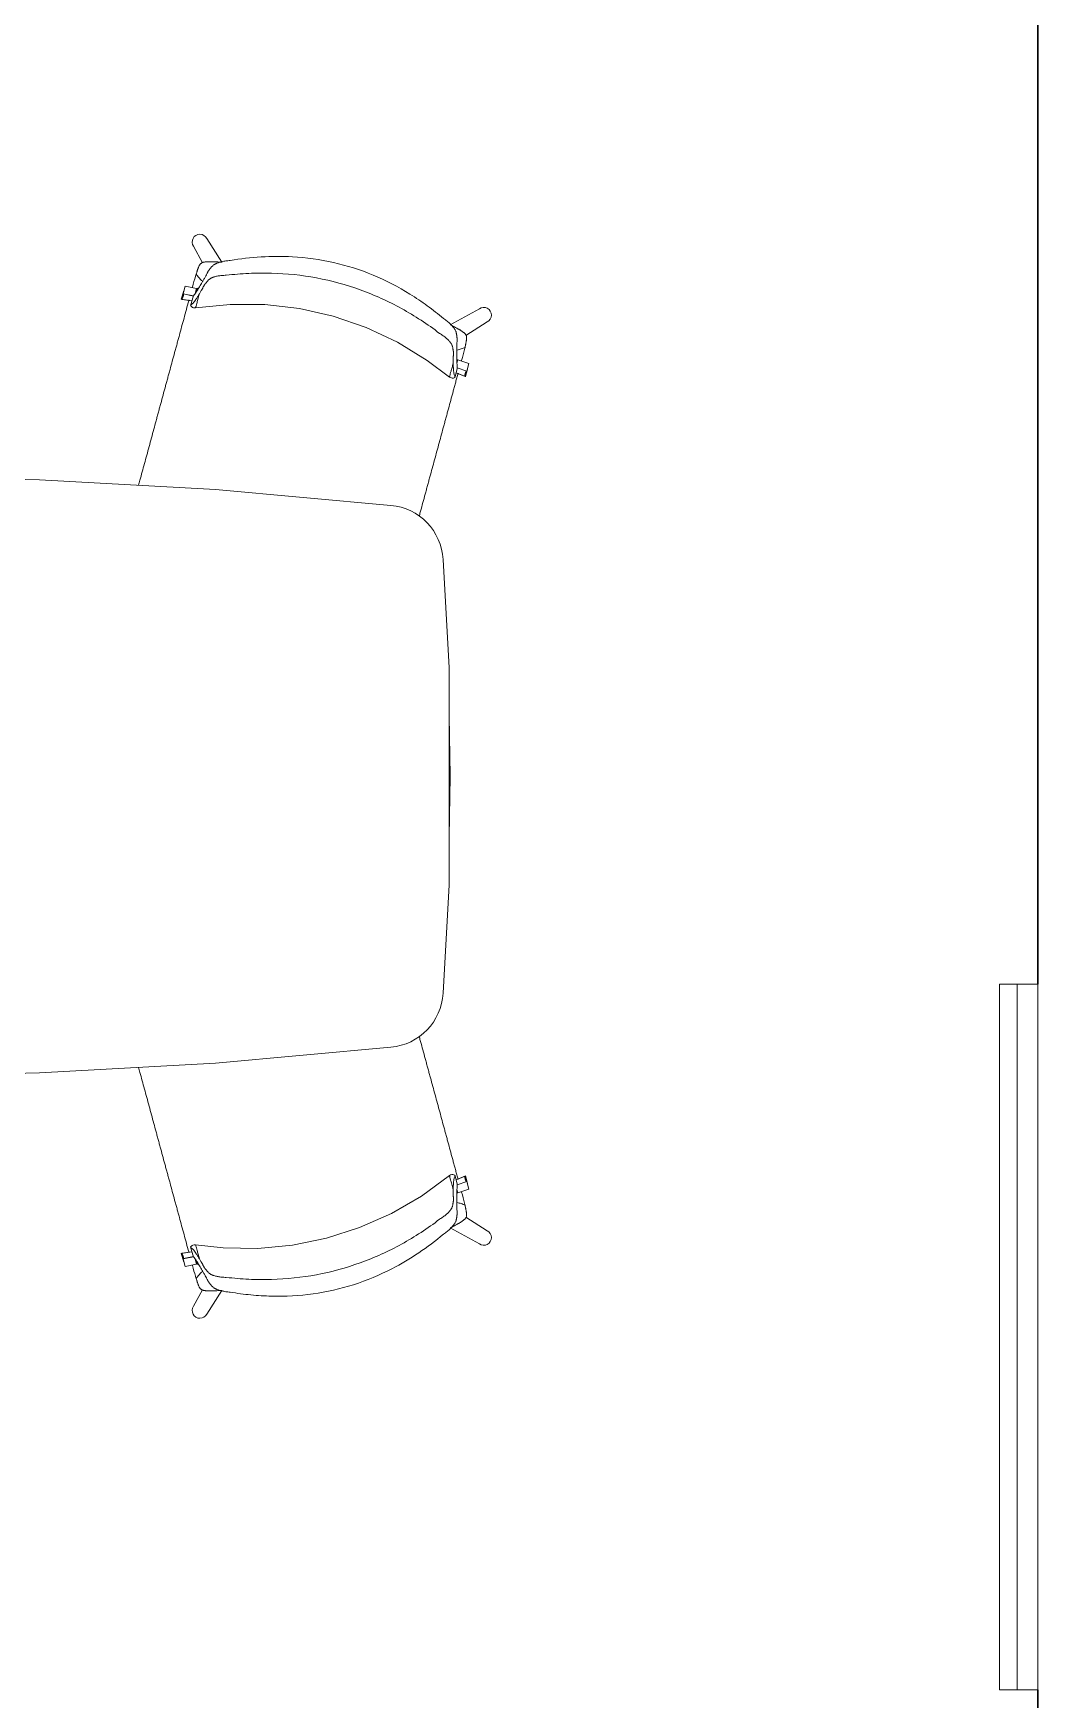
# Model space of a CAD drawing. Header units: millimetres. Extents: x 90978 to 295199, y -4084 to 97293.
# Drawn here: x 185803 to 187512, y 16944 to 19779 of the extents above; entities that cross this region are included whole.
import ezdxf

# ---------------------------------------------------------------- set-up
doc = ezdxf.new("R2010")
doc.units = ezdxf.units.MM
doc.header["$MEASUREMENT"] = 0
doc.layers.get('0').update_dxf_attribs({"linetype": 'CONTINUOUS'})
for name, color, linetype, lineweight in [('A-DETL-THIN', 8, 'CONTINUOUS', 9), ('CSM-STL-XX-ZZ-M3-A-XXXX-00001_detached _19_04_21__rvt-1-Level 0$0$I-FURN', 8, 'CONTINUOUS', 9), ('CSM-STL-XX-ZZ-M3-A-XXXX-00001_detached _19_04_21__rvt-1-Level 0$0$I-WALL', 7, 'CONTINUOUS', 9), ('G-IMPT', 8, 'CONTINUOUS', 9), ('I-FURN', 8, 'CONTINUOUS', 9)]:
    doc.layers.add(name, color=color, linetype=linetype, lineweight=lineweight)

# ---------------------------------------------------------------- blocks, each defined once
blk = doc.blocks.new('Synergy Type 3 - Desk Type 3_dwg_Family - 580997-310579-_3D_-768211-Level 0')
at = {"layer": 'G-IMPT'}
for p, q in [((-354.2, 2138.6), (-251.1, 2140.5)), ((-251.1, 2140.5), (-253.4, 2138.6)), ((-251.1, 2140.5), (-147.9, 2138.6)), ((-251.1, 2140.5), (-248.7, 2138.6)), ((-761.1, 1140.5), (-761, 1142)), ((258.9, 1140.5), (258.9, 1142)), ((-755.6, 842.3), (-755.6, 840.8)), ((-755.6, 840.8), (-739.2, 541.4)), ((237.1, 541.4), (253.5, 840.8)), ((253.5, 840.8), (253.5, 842.3)), ((-739.2, 541.4), (-739.2, 542.1)), ((-711.9, 242.9), (-739.2, 541.4)), ((209.8, 242.9), (237.1, 541.4)), ((237.1, 541.4), (237.1, 542.1)), ((-706.7, 220.4), (-711.9, 242.9)), ((204.6, 220.4), (209.8, 242.9)), ((-696.5, 199.7), (-706.7, 220.4)), ((-681.9, 181.8), (-696.5, 199.7)), ((-694.9, 198), (-696.5, 199.7)), ((194.4, 199.7), (179.8, 181.8)), ((204.6, 220.4), (194.4, 199.7)), ((-663.6, 167.8), (-681.9, 181.8)), ((-663.6, 167.8), (-666.8, 171)), ((179.8, 181.8), (161.4, 167.8)), ((179.8, 181.8), (176, 179.6)), ((179.8, 181.8), (177.8, 181)), ((-642.5, 158.4), (-663.6, 167.8)), ((-642.5, 158.4), (-645.7, 160.9)), ((-642.5, 158.4), (-644.5, 160.3)), ((-642.5, 158.4), (-643.8, 160.1)), ((-642.5, 158.4), (-619.8, 154.1)), ((-619.8, 154.1), (-621.7, 155.9)), ((-619.8, 154.1), (-435.6, 143.9)), ((-443.2, 146.6), (-435.6, 143.9)), ((-435.6, 143.9), (-437.7, 146.6)), ((-435.6, 143.9), (-251.1, 140.5)), ((-251.1, 140.5), (-259.1, 147.1)), ((-251.1, 140.5), (-242.9, 147.2)), ((-66.5, 143.9), (-251.1, 140.5)), ((117.7, 154.1), (-66.5, 143.9)), ((-55.9, 147.7), (-66.5, 143.9)), ((-66.5, 143.9), (-63.6, 147.7)), ((140.4, 158.4), (117.7, 154.1)), ((123.2, 156.5), (117.7, 154.1)), ((121.3, 156.2), (117.7, 154.1)), ((120.3, 156), (117.7, 154.1)), ((119.6, 155.9), (117.7, 154.1)), ((161.4, 167.8), (140.4, 158.4)), ((147.1, 162.4), (140.4, 158.4))]:
    blk.add_line(p, q, dxfattribs=at)

msp = doc.modelspace()

# ---------------------------------------------------------------- linework, layer by layer
at = {"layer": 'A-DETL-THIN'}
for p, q in [((185813.8, 19019.5), (185514.1, 19025)), ((186113.2, 19003.1), (185813.8, 19019.5)), ((186411.7, 18975.8), (186113.2, 19003.1)), ((186510.7, 18699.5), (186500.5, 18883.8)), ((186510.7, 18330.5), (186510.7, 18699.5)), ((186500.5, 18146.2), (186510.7, 18330.5)), ((186113.2, 18026.9), (186411.7, 18054.2)), ((185514.1, 18005), (185813.8, 18010.5)), ((185813.8, 18010.5), (186113.2, 18026.9))]:
    msp.add_line(p, q, dxfattribs=at)
for centre, start, end in [((186402.8, 18878.4), 3.1643, 84.7818), ((186402.8, 18151.7), 275.2275, 356.8264)]:
    msp.add_arc(centre, 97.9, start, end, dxfattribs=at)
at = {"layer": 'CSM-STL-XX-ZZ-M3-A-XXXX-00001_detached _19_04_21__rvt-1-Level 0$0$I-FURN'}
for p, q in [((187447.5, 16961.3), (187447.5, 18161.3)), ((187447.5, 18161.3), (187477.5, 18161.3)), ((187477.5, 18161.3), (187477.5, 16961.3)), ((187477.5, 18161.3), (187477.5, 16961.3)), ((187512.5, 18161.3), (187477.5, 18161.3)), ((187512.5, 16961.3), (187512.5, 18161.3)), ((187477.5, 16961.3), (187447.5, 16961.3)), ((187477.5, 16961.3), (187512.5, 16961.3))]:
    msp.add_line(p, q, dxfattribs=at)
at = {"layer": 'CSM-STL-XX-ZZ-M3-A-XXXX-00001_detached _19_04_21__rvt-1-Level 0$0$I-WALL', "lineweight": 30}
for p, q in [((187512.5, 19961.3), (187512.5, 18161.3)), ((187512.5, 16961.3), (187512.5, 16205.2))]:
    msp.add_line(p, q, dxfattribs=at)
at = {"layer": 'I-FURN'}
for p, q in [((186075.9, 19416.5), (186091.2, 19388.7)), ((186123.8, 19389.4), (186098.4, 19429.7)), ((186058.6, 19339.3), (186055.1, 19326.4)), ((186058, 19335.7), (186061.5, 19348.6)), ((186076, 19332.1), (186058, 19335.7)), ((186076, 19332), (186058.9, 19335.5)), ((186061.5, 19348.6), (186081.1, 19344.7)), ((186075.1, 19330.8), (186071.5, 19317.6)), ((186081.1, 19344.7), (186078.7, 19336.2)), ((186082, 19344.4), (186080.4, 19338.7)), ((186055.1, 19326.4), (186073.2, 19323.8)), ((186056, 19326.2), (186073.2, 19323.6)), ((186072.4, 19314), (186071, 19315.6)), ((186074.2, 19312.7), (186072.4, 19314)), ((186075.6, 19312.1), (186074.2, 19312.7)), ((186077.5, 19311.7), (186075.6, 19312.1)), ((186079.4, 19311.7), (186077.5, 19311.7)), ((186079.4, 19311.7), (186138.2, 19317.8)), ((186138.2, 19317.8), (186197.3, 19317.4)), ((186197.3, 19317.4), (186256, 19310.7)), ((186256, 19310.7), (186313.7, 19297.6)), ((186562.3, 19310.4), (186512.7, 19283)), ((186313.7, 19297.6), (186369.6, 19278.4)), ((186369.6, 19278.4), (186423.1, 19253.3)), ((186539.3, 19265.1), (186575.6, 19287.9)), ((186423.1, 19253.3), (186473.6, 19222.5)), ((186473.6, 19222.5), (186511.4, 19194.1)), ((186524, 19221), (186524.8, 19223.9)), ((186524.2, 19217.9), (186525.7, 19223.6)), ((186525.7, 19223.6), (186544.6, 19217.1)), ((186511.4, 19194.1), (186513, 19193.2)), ((186513, 19193.2), (186514.8, 19192.6)), ((186514.8, 19192.6), (186516.3, 19192.4)), ((186516.3, 19192.4), (186518.6, 19192.5)), ((186518.6, 19192.5), (186520.6, 19193.2)), ((186524.7, 19208.4), (186521.2, 19195.2)), ((186522.8, 19201.3), (186538.8, 19194.8)), ((186522.8, 19201.2), (186537.9, 19195)), ((186541.1, 19204.2), (186524.6, 19209.9)), ((186538.8, 19194.8), (186542.3, 19207.6)), ((186544.6, 19217.1), (186541.1, 19204.2)), ((186511.4, 17835.9), (186463.8, 17800.9)), ((186513.3, 17837), (186511.4, 17835.9)), ((186515.5, 17837.6), (186513.3, 17837)), ((186517, 17837.7), (186515.5, 17837.6)), ((186518.8, 17837.4), (186517, 17837.7)), ((186520.6, 17836.8), (186518.8, 17837.4)), ((186521.2, 17834.8), (186524.7, 17821.6)), ((186538.8, 17835.3), (186522.8, 17828.8)), ((186537.9, 17835), (186522.8, 17828.8)), ((186542.3, 17822.4), (186538.8, 17835.3)), ((186463.8, 17800.9), (186412.7, 17771.2)), ((186524.8, 17806.1), (186524, 17809)), ((186525.7, 17806.4), (186524.2, 17812.1)), ((186524.6, 17820.1), (186541.1, 17825.8)), ((186544.6, 17812.9), (186525.7, 17806.4)), ((186541.1, 17825.8), (186544.6, 17812.9)), ((186358.6, 17747.3), (186302.3, 17729.3)), ((186412.7, 17771.2), (186358.6, 17747.3)), ((186512.7, 17747), (186562.3, 17719.6)), ((186575.6, 17742.1), (186539.3, 17764.9)), ((186071, 17714.4), (186072.2, 17715.8)), ((186072.2, 17715.8), (186073.7, 17717)), ((186073.7, 17717), (186075, 17717.7)), ((186075, 17717.7), (186077.2, 17718.3)), ((186077.2, 17718.3), (186079.4, 17718.3)), ((186126.3, 17712.9), (186079.4, 17718.3)), ((186244.3, 17717.5), (186185.5, 17712)), ((186302.3, 17729.3), (186244.3, 17717.5)), ((186073.2, 17706.2), (186055.1, 17703.6)), ((186055.1, 17703.6), (186058.6, 17690.7)), ((186073.2, 17706.4), (186056, 17703.8)), ((186058, 17694.3), (186076, 17697.9)), ((186061.5, 17681.4), (186058, 17694.3)), ((186058.9, 17694.6), (186076, 17698)), ((186071.5, 17712.4), (186075.1, 17699.2)), ((186078.7, 17693.9), (186081.1, 17685.3)), ((186080.4, 17691.3), (186082, 17685.6)), ((186185.5, 17712), (186126.3, 17712.9)), ((186081.1, 17685.3), (186061.5, 17681.4)), ((186091.2, 17641.3), (186075.9, 17613.5)), ((186098.4, 17600.3), (186123.8, 17640.6))]:
    msp.add_line(p, q, dxfattribs=at)
for centre, start, end in [((186086.7, 19423.9), 26.7636, 214.3798), ((186569.7, 19299.6), 296.7401, 124.3564), ((186569.7, 17730.4), 235.6436, 63.2599), ((186086.7, 17606.2), 145.6202, 333.2364)]:
    msp.add_arc(centre, 13.1, start, end, dxfattribs=at)
for centre, major_axis, start_param, end_param in [((186040.6, 19336), (-16.8, 4.6), 2.819103, 3.398599), ((186041.5, 19335.7), (-16.8, 4.6), 2.819103, 3.398599), ((186044.1, 19348.8), (-16.8, 4.6), 2.819103, 2.902745), ((186555.2, 19195.9), (-16.8, 4.6), 6.026179, 6.605675), ((186556.2, 19195.6), (-16.8, 4.6), 6.026179, 6.605675), ((186559.7, 19208.5), (-16.8, 4.6), 0.238848, 0.322489), ((186555.2, 17834.1), (-16.8, -4.6), 5.960696, 6.540192), ((186556.2, 17834.4), (-16.8, -4.6), 5.960696, 6.540192), ((186559.7, 17821.5), (-16.8, -4.6), 5.960696, 6.044337), ((186040.6, 17694), (-16.8, -4.6), 2.884586, 3.464082), ((186041.5, 17694.3), (-16.8, -4.6), 2.884586, 3.464082), ((186044.1, 17681.2), (-16.8, -4.6), 3.380441, 3.464082)]:
    msp.add_ellipse(centre, major_axis=major_axis, ratio=0.978487, start_param=start_param, end_param=end_param, dxfattribs=at)
for points, knots in [([(186079.3, 19337), (186080.5, 19338.7), (186082.3, 19341.5), (186085.1, 19346), (186087.2, 19349.6), (186089.4, 19353.4), (186091.8, 19357.4), (186093.9, 19361.1), (186095.6, 19364.1), (186096.7, 19366), (186097.5, 19367.5), (186098.3, 19369.1), (186099, 19370.6), (186099.8, 19372.2), (186100.5, 19373.4), (186101.1, 19374.5), (186101.7, 19375.2), (186102, 19375.6), (186102.2, 19376), (186102.5, 19376.3), (186102.8, 19376.7), (186103.4, 19377.5), (186104.3, 19378.6), (186105.3, 19380.1), (186106.5, 19381.5), (186107.9, 19382.9), (186109.4, 19384.3), (186110.9, 19385.3), (186112.1, 19386), (186112.8, 19386.4), (186113.3, 19386.7), (186113.9, 19387), (186114.7, 19387.3), (186116.1, 19387.9), (186118.3, 19388.7), (186121.1, 19389.6), (186125.1, 19390.6), (186130.7, 19391.7), (186135.7, 19392.2), (186138.4, 19392.4)], [0, 0, 0, 0, 0.142857, 0.214286, 0.285714, 0.357143, 0.428571, 0.5, 0.535714, 0.571429, 0.589286, 0.607143, 0.642857, 0.660714, 0.678571, 0.696429, 0.705357, 0.709821, 0.714286, 0.71875, 0.723214, 0.732143, 0.75, 0.767857, 0.785714, 0.803571, 0.821429, 0.839286, 0.848214, 0.852679, 0.857143, 0.861607, 0.866071, 0.875, 0.892857, 0.910714, 0.928571, 0.964286, 1, 1, 1, 1]), ([(186080.3, 19369.1), (186080.6, 19370.1), (186081.1, 19371.7), (186081.8, 19373.5), (186082.1, 19374.6), (186082.4, 19375.4), (186082.6, 19376.1), (186083, 19377.1), (186083.4, 19378.2), (186083.8, 19379.4), (186084.2, 19380.2), (186084.3, 19380.7), (186084.5, 19381.1), (186084.6, 19381.4), (186084.8, 19381.9), (186085.2, 19382.7), (186085.7, 19383.8), (186086.4, 19385), (186087.1, 19386.1), (186088.1, 19387.1), (186089.2, 19388), (186090.4, 19388.7), (186091.4, 19389.1), (186092.2, 19389.3), (186093, 19389.5), (186094.1, 19389.7), (186095.5, 19389.9), (186097.3, 19390.1), (186099.1, 19390.2), (186101, 19390.3), (186102.6, 19390.3), (186104.2, 19390.3), (186105.9, 19390.3), (186107.8, 19390.3), (186110.4, 19390.2), (186114.9, 19390), (186118.8, 19389.8), (186121.1, 19389.7)], [0, 0, 0, 0, 0.0625, 0.09375, 0.109375, 0.125, 0.140625, 0.15625, 0.1875, 0.21875, 0.234375, 0.242188, 0.25, 0.257812, 0.265625, 0.28125, 0.3125, 0.34375, 0.375, 0.40625, 0.4375, 0.46875, 0.484375, 0.5, 0.515625, 0.53125, 0.5625, 0.59375, 0.625, 0.65625, 0.6875, 0.71875, 0.75, 0.78125, 0.8125, 0.875, 1, 1, 1, 1]), ([(186138.4, 19392.4), (186155.8, 19395.4), (186191, 19399.5), (186250.1, 19399.8), (186314.5, 19391), (186382.2, 19369.4), (186434.7, 19342.1), (186473.9, 19315.8), (186492.4, 19301.2), (186501.4, 19293.6)], [-1, -1, -1, -1, -0.863636, -0.727273, -0.545455, -0.363636, -0.181818, -0.090909, 0, 0, 0, 0]), ([(186080.3, 19369.1), (186081.7, 19367.1), (186084.6, 19363.3), (186088.4, 19359.4), (186090.7, 19357.3), (186091.4, 19356.8)], [0, 0, 0, 0, 0.02777778, 0.05555556, 0.06696683, 0.06696683, 0.06696683, 0.06696683]), ([(186131.5, 19367.3), (186128.9, 19367.2), (186124.1, 19367), (186118.6, 19366.3), (186114.7, 19365.5), (186111.9, 19364.8), (186109.8, 19364.1), (186108.4, 19363.6), (186107.6, 19363.3), (186107.1, 19363), (186106.5, 19362.8), (186105.8, 19362.4), (186104.6, 19361.8), (186103.1, 19360.7), (186101.5, 19359.4), (186100.1, 19358), (186098.9, 19356.6), (186097.8, 19355.2), (186096.9, 19354.1), (186096.3, 19353.4), (186096, 19353), (186095.7, 19352.7), (186095.5, 19352.4), (186095.2, 19352), (186094.7, 19351.3), (186094.1, 19350.4), (186093.5, 19349.4), (186092.8, 19348), (186092.2, 19346.7), (186091.5, 19345.3), (186090.9, 19344.3), (186090.3, 19343.2), (186089.5, 19341.8), (186088, 19339.3), (186086.8, 19337.2), (186085.9, 19335.8)], [0, 0, 0, 0, 0.0625, 0.125, 0.15625, 0.1875, 0.21875, 0.234375, 0.242188, 0.25, 0.257812, 0.265625, 0.28125, 0.3125, 0.34375, 0.375, 0.40625, 0.4375, 0.46875, 0.484375, 0.492188, 0.5, 0.507812, 0.515625, 0.53125, 0.5625, 0.59375, 0.625, 0.6875, 0.71875, 0.75, 0.78125, 0.8125, 0.875, 1, 1, 1, 1]), ([(186494.6, 19268.4), (186484.4, 19276.3), (186463.3, 19291.1), (186419.2, 19317.7), (186360.4, 19344.4), (186285.7, 19364.8), (186221.5, 19371.5), (186170, 19371), (186144.3, 19368.8), (186131.5, 19367.3)], [-1, -1, -1, -1, -0.9, -0.8, -0.6, -0.4, -0.2, -0.1, 0, 0, 0, 0]), ([(186079.4, 19311.7), (186079.4, 19311.7), (186079.4, 19311.9), (186079.5, 19312.4), (186079.8, 19313.2), (186080.3, 19315.2), (186081.3, 19318.9), (186083.2, 19325.9), (186084.9, 19332.2), (186085.9, 19335.8)], [0.3374293, 0.3374293, 0.3374293, 0.3374293, 0.3888889, 0.4444444, 0.5138889, 0.5833333, 0.7222222, 0.8611111, 1, 1, 1, 1]), ([(186084.6, 19345.3), (186084.1, 19345.2), (186083.2, 19344.9), (186082.4, 19344.5), (186081.9, 19344.3)], [-0.5281276, -0.5281276, -0.5281276, -0.5281276, -0.3333333, -0.1189454, -0.1189454, -0.1189454, -0.1189454]), ([(185982.4, 19010.4), (185983.2, 19013.1), (185985.2, 19020.6), (185988.5, 19032.8), (185992.4, 19046.9), (185996.3, 19061.2), (186000.3, 19075.9), (186004.3, 19090.7), (186008.3, 19105.3), (186011.6, 19117.4), (186014.2, 19127.2), (186016.2, 19134.6), (186018.2, 19141.9), (186020.9, 19151.6), (186024.1, 19163.5), (186027.3, 19175.4), (186030, 19185), (186031.9, 19192.3), (186033.9, 19199.7), (186036.6, 19209.3), (186039.8, 19221.3), (186043.1, 19233.3), (186045.8, 19243.1), (186047.8, 19250.5), (186049.8, 19257.9), (186052.4, 19267.6), (186055.7, 19279.6), (186059.7, 19294.2), (186063.7, 19309.1), (186066.5, 19319.4), (186068, 19324.8), (186068.1, 19325.3)], [-0.8778363, -0.8778363, -0.8778363, -0.8778363, -0.8571429, -0.8214286, -0.7857143, -0.75, -0.7142857, -0.6785714, -0.6428571, -0.6071429, -0.5892857, -0.5714286, -0.5535714, -0.5357143, -0.5, -0.4642857, -0.4464286, -0.4285714, -0.4107143, -0.3928571, -0.3571429, -0.3214286, -0.3035714, -0.2857143, -0.2678571, -0.25, -0.2142857, -0.1785714, -0.1428571, -0.1071429, -0.103964, -0.103964, -0.103964, -0.103964]), ([(186071.5, 19317.6), (186071.4, 19317.1), (186071.2, 19316.3), (186071, 19315.7), (186071, 19315.6), (186071.1, 19316.2), (186071.3, 19316.9), (186071.4, 19317.3)], [0, 0, 0, 0, 0.125, 0.25, 0.375, 0.5, 0.5837817, 0.5837817, 0.5837817, 0.5837817]), ([(186501.4, 19293.6), (186503.6, 19292.1), (186507.7, 19289.1), (186512, 19285.3), (186514.9, 19282.4), (186516.9, 19280.2), (186518.4, 19278.4), (186519.3, 19277.2), (186519.8, 19276.5), (186520.1, 19276), (186520.5, 19275.5), (186520.9, 19274.8), (186521.5, 19273.6), (186522.3, 19271.9), (186522.9, 19269.9), (186523.4, 19268), (186523.7, 19266.2), (186523.9, 19264.4), (186524, 19263), (186524.1, 19262), (186524.2, 19261.5), (186524.3, 19261.1), (186524.3, 19260.7), (186524.4, 19260.2), (186524.5, 19259.2), (186524.5, 19258), (186524.5, 19256.6), (186524.4, 19254.9), (186524.2, 19253.2), (186524, 19251.4), (186524, 19250.1), (186524, 19248.8), (186523.9, 19247), (186523.9, 19244), (186523.9, 19239.8), (186523.9, 19235.2), (186523.8, 19230.8), (186523.9, 19226.5), (186523.9, 19222.6), (186524.1, 19219.1), (186524.2, 19216.9), (186524.3, 19215.9)], [0, 0, 0, 0, 0.035714, 0.071429, 0.089286, 0.107143, 0.125, 0.133929, 0.138393, 0.142857, 0.147321, 0.151786, 0.160714, 0.178571, 0.196429, 0.214286, 0.232143, 0.25, 0.267857, 0.276786, 0.28125, 0.285714, 0.290179, 0.294643, 0.303571, 0.321429, 0.339286, 0.357143, 0.392857, 0.410714, 0.428571, 0.446429, 0.464286, 0.5, 0.571429, 0.642857, 0.714286, 0.785714, 0.857143, 0.928571, 1, 1, 1, 1]), ([(186513.1, 19283), (186515.2, 19281.9), (186518.6, 19280.1), (186522.6, 19278), (186524.8, 19276.8), (186526.5, 19275.8), (186528, 19275), (186529.4, 19274.2), (186530.8, 19273.3), (186532.3, 19272.3), (186533.9, 19271.3), (186535.3, 19270.2), (186536.4, 19269.3), (186537.3, 19268.6), (186537.8, 19268), (186538.4, 19267.4), (186539, 19266.5), (186539.7, 19265.4), (186540.3, 19264), (186540.6, 19262.7), (186540.7, 19261.4), (186540.6, 19260), (186540.5, 19258.8), (186540.4, 19257.9), (186540.4, 19257.4), (186540.3, 19257), (186540.2, 19256.6), (186540.2, 19256.1), (186540, 19255.2), (186539.8, 19254), (186539.6, 19252.8), (186539.4, 19251.8), (186539.2, 19251), (186539.1, 19250.2), (186538.8, 19249.1), (186538.4, 19247.2), (186538.1, 19245.6), (186537.9, 19244.5)], [0, 0, 0, 0, 0.125, 0.1875, 0.21875, 0.25, 0.28125, 0.3125, 0.34375, 0.375, 0.40625, 0.4375, 0.46875, 0.484375, 0.5, 0.515625, 0.53125, 0.5625, 0.59375, 0.625, 0.65625, 0.6875, 0.71875, 0.734375, 0.742188, 0.75, 0.757812, 0.765625, 0.78125, 0.8125, 0.84375, 0.859375, 0.875, 0.890625, 0.90625, 0.9375, 1, 1, 1, 1]), ([(186518, 19218.2), (186517.9, 19219.8), (186517.9, 19222.3), (186517.9, 19225.2), (186517.9, 19226.8), (186517.9, 19228.1), (186518, 19229.3), (186518.1, 19230.8), (186518.3, 19232.2), (186518.4, 19233.7), (186518.4, 19234.9), (186518.3, 19236), (186518.2, 19236.9), (186518.1, 19237.3), (186518.1, 19237.7), (186518, 19238.1), (186517.9, 19238.6), (186517.8, 19239.6), (186517.6, 19241), (186517.3, 19242.7), (186517, 19244.6), (186516.5, 19246.5), (186515.8, 19248.4), (186515, 19250.1), (186514.3, 19251.2), (186513.9, 19251.9), (186513.5, 19252.4), (186513.1, 19252.9), (186512.6, 19253.6), (186511.7, 19254.7), (186510.2, 19256.4), (186508.2, 19258.4), (186505.2, 19261.1), (186500.9, 19264.4), (186496.8, 19267.1), (186494.6, 19268.4)], [0, 0, 0, 0, 0.125, 0.1875, 0.21875, 0.25, 0.28125, 0.3125, 0.375, 0.40625, 0.4375, 0.46875, 0.484375, 0.492188, 0.5, 0.507812, 0.515625, 0.53125, 0.5625, 0.59375, 0.625, 0.65625, 0.6875, 0.71875, 0.734375, 0.742188, 0.75, 0.757812, 0.765625, 0.78125, 0.8125, 0.84375, 0.875, 0.9375, 1, 1, 1, 1]), ([(186518, 19218.2), (186517.2, 19215.3), (186515.8, 19210.1), (186514.1, 19204), (186512.8, 19199.4), (186512.1, 19196.8), (186511.8, 19195.4), (186511.6, 19194.7), (186511.4, 19194.3), (186511.4, 19194.1), (186511.4, 19194.1)], [0, 0, 0, 0, 0.1111111, 0.2222222, 0.3333333, 0.4444444, 0.5, 0.5555556, 0.6111111, 0.6625707, 0.6625707, 0.6625707, 0.6625707]), ([(186523.5, 19239.8), (186523.9, 19239.9), (186526.4, 19240.4), (186531.2, 19241.8), (186535.6, 19243.5), (186537.9, 19244.5)], [0.93933321, 0.93933321, 0.93933321, 0.93933321, 0.94444444, 0.97222222, 1, 1, 1, 1]), ([(186526.1, 19200.7), (186526, 19200), (186525.1, 19196.8), (186523.6, 19191.2), (186521.5, 19183.7), (186519.5, 19176.2), (186516.8, 19166.4), (186513.6, 19154.5), (186510.4, 19142.7), (186507.8, 19133.2), (186505.8, 19125.8), (186503.8, 19118.5), (186501.1, 19108.8), (186497.9, 19096.8), (186494, 19082.4), (186490, 19067.8), (186486, 19053.2), (186482.1, 19038.8), (186478.8, 19026.7), (186476.1, 19017), (186474.1, 19009.6), (186472.1, 19002.2), (186469.5, 18992.5), (186466.2, 18980.5), (186462.9, 18968.5), (186460.8, 18960.7), (186460, 18957.8), (186459.9, 18957.3)], [-0.8977274, -0.8977274, -0.8977274, -0.8977274, -0.8928571, -0.875, -0.8571429, -0.8392857, -0.8214286, -0.7857143, -0.75, -0.7321429, -0.7142857, -0.6964286, -0.6785714, -0.6428571, -0.6071429, -0.5714286, -0.5357143, -0.5, -0.4642857, -0.4464286, -0.4285714, -0.4107143, -0.3928571, -0.3571429, -0.3214286, -0.3035714, -0.299989, -0.299989, -0.299989, -0.299989]), ([(186521.1, 19194.9), (186521, 19194.5), (186520.8, 19193.8), (186520.6, 19193.2), (186520.6, 19193.3), (186520.8, 19193.9), (186521, 19194.7), (186521.2, 19195.2)], [0.4171888, 0.4171888, 0.4171888, 0.4171888, 0.5, 0.625, 0.75, 0.875, 1, 1, 1, 1]), ([(186459.9, 18072.7), (186460, 18072.3), (186460.8, 18069.3), (186462.9, 18061.5), (186466.2, 18049.5), (186469.5, 18037.5), (186472.1, 18027.8), (186474.1, 18020.4), (186476.1, 18013.1), (186478.8, 18003.3), (186482.1, 17991.3), (186486, 17976.8), (186490, 17962.2), (186494, 17947.6), (186497.9, 17933.2), (186501.1, 17921.2), (186503.8, 17911.5), (186505.8, 17904.2), (186507.8, 17896.9), (186510.4, 17887.3), (186513.6, 17875.5), (186516.8, 17863.6), (186519.5, 17853.8), (186521.5, 17846.4), (186523.6, 17838.8), (186525.1, 17833.2), (186526, 17830), (186526.1, 17829.3)], [-0.700025, -0.700025, -0.700025, -0.700025, -0.6964286, -0.6785714, -0.6428571, -0.6071429, -0.5892857, -0.5714286, -0.5535714, -0.5357143, -0.5, -0.4642857, -0.4285714, -0.3928571, -0.3571429, -0.3214286, -0.3035714, -0.2857143, -0.2678571, -0.25, -0.2142857, -0.1785714, -0.1607143, -0.1428571, -0.125, -0.1071429, -0.1022726, -0.1022726, -0.1022726, -0.1022726]), ([(186068.1, 17704.8), (186068, 17705.2), (186066.5, 17710.5), (186063.7, 17721), (186059.7, 17735.8), (186055.7, 17750.4), (186052.4, 17762.4), (186049.8, 17772.1), (186047.8, 17779.5), (186045.8, 17786.9), (186043.1, 17796.7), (186039.8, 17808.7), (186036.6, 17820.7), (186033.9, 17830.4), (186031.9, 17837.7), (186030, 17845), (186027.3, 17854.6), (186024.1, 17866.5), (186020.9, 17878.4), (186018.2, 17888.1), (186016.2, 17895.4), (186014.2, 17902.8), (186011.6, 17912.6), (186008.3, 17924.7), (186004.3, 17939.3), (186000.3, 17954.1), (185996.3, 17968.8), (185992.4, 17983.1), (185988.5, 17997.3), (185985.2, 18009.4), (185983.2, 18016.9), (185982.4, 18019.7)], [-0.896036, -0.896036, -0.896036, -0.896036, -0.8928571, -0.8571429, -0.8214286, -0.7857143, -0.75, -0.7321429, -0.7142857, -0.6964286, -0.6785714, -0.6428571, -0.6071429, -0.5892857, -0.5714286, -0.5535714, -0.5357143, -0.5, -0.4642857, -0.4464286, -0.4285714, -0.4107143, -0.3928571, -0.3571429, -0.3214286, -0.2857143, -0.25, -0.2142857, -0.1785714, -0.1428571, -0.1221637, -0.1221637, -0.1221637, -0.1221637]), ([(186511.4, 17835.9), (186511.4, 17835.9), (186511.4, 17835.8), (186511.6, 17835.2), (186511.8, 17834.4), (186512.3, 17832.5), (186513.4, 17828.7), (186515.3, 17821.7), (186517, 17815.4), (186518, 17811.8)], [0.3374293, 0.3374293, 0.3374293, 0.3374293, 0.3888889, 0.4444444, 0.5138889, 0.5833333, 0.7222222, 0.8611111, 1, 1, 1, 1]), ([(186521.2, 17834.8), (186521, 17835.3), (186520.8, 17836.1), (186520.6, 17836.7), (186520.6, 17836.8), (186520.8, 17836.2), (186521, 17835.5), (186521.1, 17835.1)], [0, 0, 0, 0, 0.125, 0.25, 0.375, 0.5, 0.5828112, 0.5828112, 0.5828112, 0.5828112]), ([(186494.6, 17761.6), (186496.8, 17762.9), (186500.9, 17765.6), (186505.2, 17768.9), (186508.2, 17771.6), (186510.2, 17773.6), (186511.7, 17775.3), (186512.6, 17776.5), (186513.1, 17777.1), (186513.5, 17777.6), (186513.9, 17778.1), (186514.3, 17778.8), (186515, 17779.9), (186515.8, 17781.6), (186516.5, 17783.5), (186517, 17785.4), (186517.3, 17787.3), (186517.6, 17789.1), (186517.8, 17790.5), (186517.9, 17791.4), (186518, 17791.9), (186518.1, 17792.3), (186518.1, 17792.7), (186518.2, 17793.2), (186518.3, 17794), (186518.4, 17795.1), (186518.4, 17796.3), (186518.3, 17797.8), (186518.1, 17799.2), (186518, 17800.7), (186517.9, 17801.9), (186517.9, 17803.2), (186517.9, 17804.8), (186517.9, 17807.7), (186517.9, 17810.2), (186518, 17811.8)], [0, 0, 0, 0, 0.0625, 0.125, 0.15625, 0.1875, 0.21875, 0.234375, 0.242188, 0.25, 0.257812, 0.265625, 0.28125, 0.3125, 0.34375, 0.375, 0.40625, 0.4375, 0.46875, 0.484375, 0.492188, 0.5, 0.507812, 0.515625, 0.53125, 0.5625, 0.59375, 0.625, 0.6875, 0.71875, 0.75, 0.78125, 0.8125, 0.875, 1, 1, 1, 1]), ([(186524.3, 17814.1), (186524.1, 17812.1), (186523.9, 17808.7), (186523.9, 17803.5), (186523.8, 17799.2), (186523.9, 17794.8), (186523.9, 17790.2), (186523.9, 17786), (186523.9, 17782.5), (186524, 17780.3), (186524, 17778.6), (186524.2, 17776.9), (186524.4, 17775.2), (186524.5, 17773.4), (186524.5, 17772), (186524.5, 17770.8), (186524.4, 17769.9), (186524.3, 17769.3), (186524.3, 17768.9), (186524.2, 17768.5), (186524.1, 17768), (186524, 17767), (186523.9, 17765.6), (186523.7, 17763.8), (186523.4, 17762), (186522.9, 17760.1), (186522.3, 17758.1), (186521.5, 17756.4), (186520.9, 17755.2), (186520.5, 17754.6), (186520.1, 17754), (186519.8, 17753.5), (186519.3, 17752.8), (186518.4, 17751.6), (186516.9, 17749.8), (186514.9, 17747.6), (186512, 17744.7), (186507.7, 17740.9), (186503.6, 17737.9), (186501.4, 17736.4)], [0, 0, 0, 0, 0.142857, 0.214286, 0.285714, 0.357143, 0.428571, 0.5, 0.535714, 0.571429, 0.589286, 0.607143, 0.642857, 0.660714, 0.678571, 0.696429, 0.705357, 0.709821, 0.714286, 0.71875, 0.723214, 0.732143, 0.75, 0.767857, 0.785714, 0.803571, 0.821429, 0.839286, 0.848214, 0.852679, 0.857143, 0.861607, 0.866071, 0.875, 0.892857, 0.910714, 0.928571, 0.964286, 1, 1, 1, 1]), ([(186537.9, 17785.5), (186538.1, 17784.4), (186538.4, 17782.8), (186538.8, 17780.9), (186539.1, 17779.8), (186539.2, 17779), (186539.4, 17778.2), (186539.6, 17777.2), (186539.8, 17776), (186540, 17774.8), (186540.2, 17773.9), (186540.2, 17773.4), (186540.3, 17773), (186540.4, 17772.6), (186540.4, 17772.1), (186540.5, 17771.2), (186540.6, 17770), (186540.7, 17768.6), (186540.6, 17767.3), (186540.3, 17766), (186539.7, 17764.6), (186539, 17763.5), (186538.4, 17762.6), (186537.8, 17762), (186537.3, 17761.4), (186536.4, 17760.7), (186535.3, 17759.8), (186533.9, 17758.7), (186532.3, 17757.7), (186530.8, 17756.7), (186529.4, 17755.9), (186528, 17755), (186526.5, 17754.2), (186524.8, 17753.2), (186522.6, 17752), (186518.6, 17749.9), (186515.2, 17748.1), (186513.1, 17747)], [0, 0, 0, 0, 0.0625, 0.09375, 0.109375, 0.125, 0.140625, 0.15625, 0.1875, 0.21875, 0.234375, 0.242188, 0.25, 0.257812, 0.265625, 0.28125, 0.3125, 0.34375, 0.375, 0.40625, 0.4375, 0.46875, 0.484375, 0.5, 0.515625, 0.53125, 0.5625, 0.59375, 0.625, 0.65625, 0.6875, 0.71875, 0.75, 0.78125, 0.8125, 0.875, 1, 1, 1, 1]), ([(186537.9, 17785.5), (186535.6, 17786.5), (186531.2, 17788.3), (186526.4, 17789.6), (186523.9, 17790.1), (186523.5, 17790.2)], [0, 0, 0, 0, 0.02777778, 0.05555556, 0.06066679, 0.06066679, 0.06066679, 0.06066679]), ([(186131.5, 17662.7), (186144.3, 17661.2), (186170, 17659), (186221.5, 17658.5), (186285.7, 17665.2), (186360.4, 17685.6), (186419.2, 17712.3), (186463.3, 17738.9), (186484.4, 17753.7), (186494.6, 17761.6)], [-1, -1, -1, -1, -0.9, -0.8, -0.6, -0.4, -0.2, -0.1, 0, 0, 0, 0]), ([(186085.9, 17694.2), (186085.1, 17697.1), (186083.7, 17702.3), (186082, 17708.5), (186080.8, 17713), (186080.1, 17715.6), (186079.7, 17717), (186079.5, 17717.7), (186079.4, 17718.2), (186079.4, 17718.3), (186079.4, 17718.3)], [0, 0, 0, 0, 0.1111111, 0.2222222, 0.3333333, 0.4444444, 0.5, 0.5555556, 0.6111111, 0.6625707, 0.6625707, 0.6625707, 0.6625707]), ([(186501.4, 17736.4), (186487.9, 17725), (186459.7, 17703.6), (186408.9, 17673.5), (186348.9, 17648.3), (186279.6, 17632.7), (186220.5, 17629.6), (186173.4, 17632.5), (186150, 17635.6), (186138.4, 17637.6)], [-1, -1, -1, -1, -0.863636, -0.727273, -0.545455, -0.363636, -0.181818, -0.090909, 0, 0, 0, 0]), ([(186071.4, 17712.7), (186071.3, 17713.1), (186071.1, 17713.9), (186071, 17714.5), (186071, 17714.4), (186071.2, 17713.7), (186071.4, 17712.9), (186071.5, 17712.4)], [0.4162183, 0.4162183, 0.4162183, 0.4162183, 0.5, 0.625, 0.75, 0.875, 1, 1, 1, 1]), ([(186138.4, 17637.6), (186135.7, 17637.8), (186130.7, 17638.3), (186125.1, 17639.4), (186121.1, 17640.4), (186118.3, 17641.3), (186116.1, 17642.1), (186114.7, 17642.7), (186113.9, 17643), (186113.3, 17643.3), (186112.8, 17643.6), (186112.1, 17644), (186110.9, 17644.7), (186109.4, 17645.7), (186107.9, 17647.1), (186106.5, 17648.5), (186105.3, 17649.9), (186104.3, 17651.4), (186103.4, 17652.5), (186102.8, 17653.3), (186102.5, 17653.7), (186102.2, 17654.1), (186102, 17654.4), (186101.7, 17654.8), (186101.1, 17655.5), (186100.5, 17656.6), (186099.8, 17657.8), (186099, 17659.4), (186098.3, 17660.9), (186097.5, 17662.5), (186096.9, 17663.6), (186096.2, 17664.8), (186095.4, 17666.3), (186093.9, 17669), (186091.8, 17672.6), (186089.4, 17676.6), (186087.2, 17680.4), (186085.1, 17684), (186083, 17687.4), (186081.1, 17690.4), (186079.9, 17692.2), (186079.3, 17693)], [0, 0, 0, 0, 0.035714, 0.071429, 0.089286, 0.107143, 0.125, 0.133929, 0.138393, 0.142857, 0.147321, 0.151786, 0.160714, 0.178571, 0.196429, 0.214286, 0.232143, 0.25, 0.267857, 0.276786, 0.28125, 0.285714, 0.290179, 0.294643, 0.303571, 0.321429, 0.339286, 0.357143, 0.392857, 0.410714, 0.428571, 0.446429, 0.464286, 0.5, 0.571429, 0.642857, 0.714286, 0.785714, 0.857143, 0.928571, 1, 1, 1, 1]), ([(186085.9, 17694.2), (186086.8, 17692.8), (186088, 17690.7), (186089.5, 17688.2), (186090.3, 17686.8), (186090.9, 17685.7), (186091.5, 17684.7), (186092.2, 17683.3), (186092.8, 17682), (186093.5, 17680.6), (186094.1, 17679.6), (186094.7, 17678.7), (186095.2, 17678), (186095.5, 17677.6), (186095.7, 17677.3), (186096, 17677), (186096.3, 17676.6), (186096.9, 17675.9), (186097.8, 17674.8), (186098.9, 17673.4), (186100.1, 17672), (186101.5, 17670.6), (186103.1, 17669.3), (186104.6, 17668.2), (186105.8, 17667.6), (186106.5, 17667.2), (186107.1, 17667), (186107.6, 17666.7), (186108.4, 17666.4), (186109.8, 17665.9), (186111.9, 17665.2), (186114.7, 17664.5), (186118.6, 17663.7), (186124.1, 17663), (186128.9, 17662.8), (186131.5, 17662.7)], [0, 0, 0, 0, 0.125, 0.1875, 0.21875, 0.25, 0.28125, 0.3125, 0.375, 0.40625, 0.4375, 0.46875, 0.484375, 0.492188, 0.5, 0.507812, 0.515625, 0.53125, 0.5625, 0.59375, 0.625, 0.65625, 0.6875, 0.71875, 0.734375, 0.742188, 0.75, 0.757812, 0.765625, 0.78125, 0.8125, 0.84375, 0.875, 0.9375, 1, 1, 1, 1]), ([(186091.4, 17673.3), (186090.7, 17672.7), (186088.4, 17670.6), (186084.6, 17666.7), (186081.7, 17662.9), (186080.3, 17660.9)], [0.93303317, 0.93303317, 0.93303317, 0.93303317, 0.94444444, 0.97222222, 1, 1, 1, 1]), ([(186121.1, 17640.3), (186118.8, 17640.2), (186114.9, 17640), (186110.4, 17639.8), (186107.8, 17639.8), (186105.9, 17639.7), (186104.2, 17639.7), (186102.6, 17639.7), (186101, 17639.7), (186099.1, 17639.8), (186097.3, 17639.9), (186095.5, 17640.1), (186094.1, 17640.3), (186093, 17640.5), (186092.2, 17640.7), (186091.4, 17641), (186090.4, 17641.4), (186089.2, 17642), (186088.1, 17642.9), (186087.1, 17643.9), (186086.4, 17645), (186085.7, 17646.2), (186085.2, 17647.3), (186084.8, 17648.1), (186084.6, 17648.6), (186084.5, 17648.9), (186084.3, 17649.3), (186084.2, 17649.8), (186083.8, 17650.6), (186083.4, 17651.8), (186083, 17652.9), (186082.6, 17653.9), (186082.4, 17654.6), (186082.1, 17655.4), (186081.8, 17656.5), (186081.1, 17658.3), (186080.6, 17659.9), (186080.3, 17660.9)], [0, 0, 0, 0, 0.125, 0.1875, 0.21875, 0.25, 0.28125, 0.3125, 0.34375, 0.375, 0.40625, 0.4375, 0.46875, 0.484375, 0.5, 0.515625, 0.53125, 0.5625, 0.59375, 0.625, 0.65625, 0.6875, 0.71875, 0.734375, 0.742188, 0.75, 0.757812, 0.765625, 0.78125, 0.8125, 0.84375, 0.859375, 0.875, 0.890625, 0.90625, 0.9375, 1, 1, 1, 1]), ([(186081.9, 17685.7), (186082.3, 17685.5), (186083.2, 17685.2), (186084.1, 17684.8), (186084.6, 17684.7)], [-0.8810546, -0.8810546, -0.8810546, -0.8810546, -0.6666667, -0.4718724, -0.4718724, -0.4718724, -0.4718724])]:
    msp.add_open_spline(points, degree=3, knots=knots, dxfattribs=at)
for points in [[(186124.9, 19389.4), (186123.6, 19389.5), (186122.4, 19389.6), (186121.1, 19389.7)], [(186121.1, 19389.7), (186122.4, 19389.6), (186123.6, 19389.5), (186124.8, 19389.4)], [(186074.1, 19347.2), (186075.8, 19353.5), (186077.5, 19359.5), (186079.1, 19365.4)], [(186079.1, 19365.4), (186079.3, 19366), (186079.7, 19367.3), (186080.1, 19368.5), (186080.3, 19369.1)], [(186085.9, 19335.8), (186084.9, 19334), (186082.8, 19330.6), (186079.9, 19326.2), (186077.3, 19322.6), (186075.1, 19319.8), (186073.1, 19318.1), (186072, 19317.7), (186071.5, 19317.6)], [(186075.1, 19330.8), (186075.8, 19331.7), (186077.1, 19333.7), (186078.6, 19335.9), (186079.3, 19337)], [(186521.2, 19195.2), (186520.8, 19195.5), (186520.1, 19196.5), (186519.2, 19198.9), (186518.7, 19202.4), (186518.3, 19206.9), (186518, 19212.1), (186517.9, 19216.1), (186518, 19218.2)], [(186537.1, 19240.8), (186535.4, 19234.9), (186533.8, 19228.8), (186532.1, 19222.5)], [(186537.9, 19244.5), (186537.7, 19243.9), (186537.5, 19242.7), (186537.2, 19241.4), (186537.1, 19240.8)], [(186524.3, 19215.9), (186524.3, 19214.6), (186524.5, 19211.9), (186524.7, 19209.5), (186524.7, 19208.4)], [(186518, 17811.8), (186517.9, 17813.9), (186518, 17817.9), (186518.3, 17823.1), (186518.7, 17827.6), (186519.2, 17831.1), (186520.1, 17833.5), (186520.8, 17834.5), (186521.2, 17834.8)], [(186524.7, 17821.6), (186524.7, 17820.5), (186524.5, 17818.1), (186524.3, 17815.5), (186524.3, 17814.1)], [(186532.1, 17807.5), (186533.8, 17801.3), (186535.4, 17795.2), (186537.1, 17789.2)], [(186537.1, 17789.2), (186537.2, 17788.6), (186537.5, 17787.3), (186537.7, 17786.1), (186537.9, 17785.5)], [(186071.5, 17712.4), (186072, 17712.3), (186073.1, 17711.9), (186075.1, 17710.2), (186077.3, 17707.4), (186079.9, 17703.8), (186082.8, 17699.4), (186084.9, 17696), (186085.9, 17694.2)], [(186079.3, 17693), (186078.6, 17694.1), (186077.1, 17696.3), (186075.8, 17698.3), (186075.1, 17699.2)], [(186079.1, 17664.6), (186077.5, 17670.5), (186075.8, 17676.5), (186074.1, 17682.8)], [(186080.3, 17660.9), (186080.1, 17661.5), (186079.7, 17662.7), (186079.3, 17664), (186079.1, 17664.6)], [(186124.8, 17640.6), (186123.6, 17640.5), (186122.4, 17640.4), (186121.1, 17640.3)], [(186121.1, 17640.3), (186122.4, 17640.4), (186123.6, 17640.5), (186124.9, 17640.6)]]:
    msp.add_open_spline(points, degree=3, dxfattribs=at)

# ---------------------------------------------------------------- block references
at = {"rotation": 270.0000000000001}
msp.add_blockref('Synergy Type 3 - Desk Type 3_dwg_Family - 580997-310579-_3D_-768211-Level 0', (184372.1, 18263.9), dxfattribs=at)
msp.add_blockref('Synergy Type 3 - Desk Type 3_dwg_Family - 580997-310579-_3D_-768211-Level 0', (184372.1, 18263.9), dxfattribs=at)

doc.saveas('drawing.dxf')
